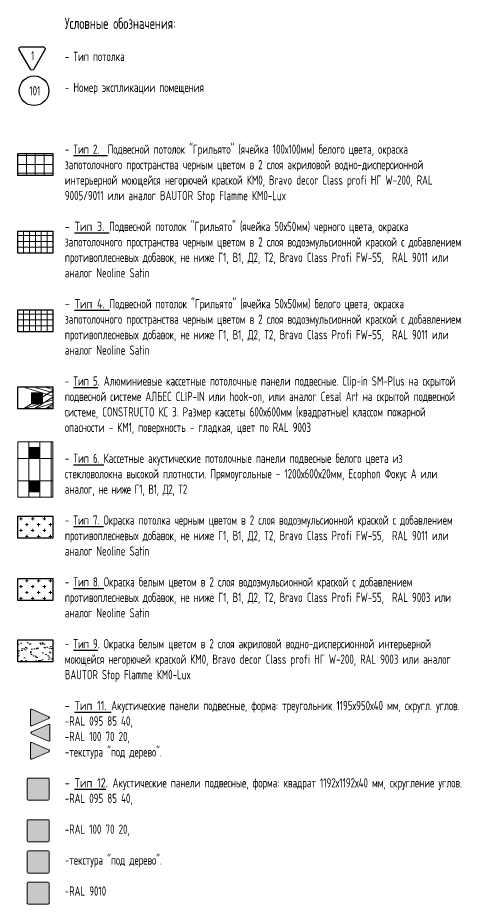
# Model space of a CAD drawing. Header units: millimetres. Extents: x -510890 to 397870, y -45599 to 141350.
# Drawn here: x -214559 to -202587, y 22311 to 46218 of the extents above; entities that cross this region are included whole.
import ezdxf

# ---------------------------------------------------------------- set-up
doc = ezdxf.new("R2010")
doc.units = ezdxf.units.MM
doc.layers.add('АР_Полы_Штриховка', color=252, linetype='Continuous', lineweight=0)
doc.layers.add('АР_Потолки_Штриховка', color=252, linetype='Continuous', lineweight=0)
for name, color, linetype, lineweight, true_color in [('АР_Потолок_RAL 095 85 40', 7, 'Continuous', 5, 0xddc87a), ('АР_Потолок_RAL 100 70 20', 7, 'Continuous', 5, 0xb3ac85), ('АР_Потолок_Грильято_белый_100х100', 7, 'Continuous', 5, 0xff7070), ('АР_Потолок_Грильято_белый_50х50', 7, 'Continuous', 5, 0x8e00bd), ('АР_Потолок_Грильято_черный_50х50', 7, 'Continuous', 5, 0xfa3e00), ('АР_Потолок_Покраска', 7, 'Continuous', 5, 0x007399), ('АР_Потолок_Текстура дерево', 7, 'Continuous', 5, 0xe7bf8e)]:
    doc.layers.add(name, color=color, linetype=linetype, lineweight=lineweight, true_color=true_color)
doc.styles.add('ISOCPEUR', font='isocpeur.ttf', dxfattribs={"height": 799.9999999999999})

msp = doc.modelspace()

# ---------------------------------------------------------------- hatches: boundary and pattern name
at = {"layer": 'АР_Полы_Штриховка', "transparency": 33554610}
h = msp.add_hatch(dxfattribs=at)
h.set_pattern_fill('ANSI37', color=250, scale=100, angle=45)
h.set_pattern_definition([(90, (-8363953500.930922, -936162161.1996684), (-317.5, 0), []), (180, (-8363953500.930922, -936162161.1996684), (0, -317.5), [])])
h.paths.add_polyline_path([(-214559.2648633562, 36265.38223556578), (-213615.4741873795, 36265.38223562166), (-213615.4741873795, 35673.50929979104), (-214559.2648633562, 35673.50929973516)])
at = {"layer": 'АР_Потолки_Штриховка', "ltscale": 100, "true_color": 0xf8f6b0}
h = msp.add_hatch(color=51, dxfattribs=at)
h.dxf.hatch_style = 1
h.paths.add_polyline_path([(-214176.2969919282, 35817.72843515928), (-213901.2969919282, 35817.72843515928), (-213901.2969919282, 36092.72843515928), (-214176.2969919282, 36092.72843515928)])
h = msp.add_hatch(color=51, dxfattribs=at)
h.dxf.hatch_style = 1
h.paths.add_polyline_path([(-214246.7648633562, 34341.41572080748), (-213971.7648633562, 34341.41572080748), (-213971.7648633562, 34616.41572080748), (-214246.7648633562, 34616.41572080748)])
h = msp.add_hatch(color=51, dxfattribs=at)
h.dxf.hatch_style = 1
h.paths.add_polyline_path([(-214246.7648633562, 33441.41572080748), (-213971.7648633562, 33441.41572080748), (-213971.7648633562, 33716.41572080748), (-214246.7648633562, 33716.41572080748)])
at = {"layer": 'АР_Потолок_RAL 095 85 40', "transparency": 33554687}
h = msp.add_hatch(color=256, dxfattribs=at)
h.dxf.hatch_style = 1
h.paths.add_polyline_path([(-214215.9896690756, 27146.95125980307, 0.5396909000634494), (-214181.0524305819, 27124.01109216817), (-213720.6771609491, 27323.43678616292, 0.6566107861976004), (-213720.6771609491, 27369.31712143288), (-214181.0524305819, 27568.74281542763, 0.5396909000634491), (-214215.9896690756, 27545.80264779272)])
h = msp.add_hatch(color=256, dxfattribs=at)
h.dxf.hatch_style = 1
h.paths.add_polyline_path([(-214279.1745739661, 25715.32524275826, 0.4142135623730951), (-214304.1745739661, 25690.32524275826), (-214304.1745739661, 25144.32524275826, 0.4142135623730951), (-214279.1745739661, 25119.32524275826), (-213733.1745739661, 25119.32524275826, 0.4142135623730951), (-213708.1745739661, 25144.32524275826), (-213708.1745739661, 25690.32524275826, 0.4142135623730951), (-213733.1745739661, 25715.32524275826)])
at = {"layer": 'АР_Потолок_RAL 100 70 20', "transparency": 33554687}
h = msp.add_hatch(color=256, dxfattribs=at)
h.dxf.hatch_style = 1
h.paths.add_polyline_path([(-213728.3091931964, 26712.07252467271, 0.5396909000634491), (-213693.3719547028, 26735.01269230761), (-213693.3719547028, 27133.86408029727, 0.5396909000634496), (-213728.3091931964, 27156.80424793217), (-214188.6844628293, 26957.37855393742, 0.6566107861976005), (-214188.6844628293, 26911.49821866746)])
h = msp.add_hatch(color=256, dxfattribs=at)
h.dxf.hatch_style = 1
h.paths.add_polyline_path([(-213708.1745739661, 24566.86102423538, 0.4142135623730951), (-213733.1745739661, 24591.86102423538), (-214279.1745739661, 24591.86102423538, 0.4142135623730951), (-214304.1745739661, 24566.86102423538), (-214304.1745739661, 24020.86102423538, 0.4142135623730951), (-214279.1745739661, 23995.86102423538), (-213733.1745739661, 23995.86102423538, 0.4142135623730951), (-213708.1745739661, 24020.86102423538)])
at = {"layer": 'АР_Потолок_Грильято_белый_100х100', "transparency": 33554559}
h = msp.add_hatch(dxfattribs=at)
h.set_pattern_fill('ANSI37', color=256, scale=75, angle=45)
h.set_pattern_definition([(90, (-214087.3695253679, 42261.76147490772), (-238.125, 0), []), (180, (-214087.3695253679, 42261.76147490772), (-1.4210854715202e-14, -238.125), [])])
h.paths.add_polyline_path([(-214544.2623923861, 42557.69794287891), (-213600.4717164093, 42557.69794287891), (-213600.4717164093, 41965.82500704829), (-214544.2623923861, 41965.82500704829)])
at = {"layer": 'АР_Потолок_Грильято_белый_50х50', "transparency": 33554687}
h = msp.add_hatch(dxfattribs=at)
h.set_pattern_fill('ANSI37', color=256, scale=50, angle=45)
h.set_pattern_definition([(90, (-214559.2648633562, 37749.88770354827), (-158.75, 0), []), (180, (-214559.2648633562, 37749.88770354827), (0, -158.75), [])])
h.paths.add_polyline_path([(-214559.2648633562, 38341.76063937889), (-213615.4741873795, 38341.76063943477), (-213615.4741873795, 37749.88770360415), (-214559.2648633562, 37749.88770354827)])
at = {"layer": 'АР_Потолок_Грильято_черный_50х50', "transparency": 33554687}
h = msp.add_hatch(dxfattribs=at)
h.set_pattern_fill('ANSI37', color=256, scale=50, angle=45)
h.set_pattern_definition([(90, (-214559.2648633562, 39869.17609507413), (-158.75, 0), []), (180, (-214559.2648633562, 39869.17609507413), (0, -158.75), [])])
h.paths.add_polyline_path([(-214559.2648633562, 40461.04903090475), (-213615.4741873795, 40461.04903096062), (-213615.4741873795, 39869.17609513001), (-214559.2648633562, 39869.17609507413)])
at = {"layer": 'АР_Потолок_Покраска'}
h = msp.add_hatch(dxfattribs=at)
h.set_pattern_fill('CROSS', color=256, scale=25)
h.set_pattern_definition([(0, (-423586.1162074953, 39852.45533235694), (158.75, 158.75), [79.375, -238.125]), (90, (-423546.4287074953, 39812.76783235694), (-158.75, 158.75), [79.375, -238.125])])
h.paths.add_polyline_path([(-214559.2648633562, 32776.61406094788), (-213615.4741873795, 32776.61406094788), (-213615.4741873795, 32184.74112511726), (-214559.2648633562, 32184.74112511726)])
h = msp.add_hatch(dxfattribs=at)
h.set_pattern_fill('CROSS', color=256, scale=25)
h.set_pattern_definition([(0, (-423586.1162074953, 40242.90852061656), (158.75, 158.75), [79.375, -238.125]), (90, (-423546.4287074953, 40203.22102061656), (-158.75, 158.75), [79.375, -238.125])])
h.paths.add_polyline_path([(-214559.2648633562, 31093.88109534021), (-213615.4741873795, 31093.88109534021), (-213615.4741873795, 30502.0081595096), (-214559.2648633562, 30502.0081595096)])
h = msp.add_hatch(dxfattribs=at)
h.set_pattern_fill('AR-SAND', color=256, scale=5)
h.set_pattern_definition([(37.50000000000001, (-423586.1162074953, 40753.1217001625), (-8.000156479920228, 244.7066186646712), [0, -193.04, 0, -215.9, 0, -206.375]), (7.499999999999999, (-423586.1162074953, 40753.1217001625), (224.7616415690013, 358.4125502841771), [0, -104.14, 0, -173.99, 0, -66.67500000000001]), (327.5, (-423742.3262074953, 40753.1217001625), (395.496185120729, 0.718592339272881), [0, -63.5, 0, -228.6, 0, -298.45]), (317.5, (-423742.3262074953, 40753.1217001625), (381.7782262361486, 111.4646616286082), [0, -31.75, 0, -149.86, 0, -171.45])])
h.paths.add_polyline_path([(-214559.2648633562, 29441.40823259085), (-213615.4741873795, 29441.40823259085), (-213615.4741873795, 28849.53529676024), (-214559.2648633562, 28849.53529676024)])
at = {"layer": 'АР_Потолок_Текстура дерево', "transparency": 33554687}
h = msp.add_hatch(color=256, dxfattribs=at)
h.dxf.hatch_style = 1
h.paths.add_polyline_path([(-214215.9896690756, 26249.49908044007, 0.5396909000634494), (-214181.0524305819, 26226.55891280517), (-213720.6771609491, 26425.98460679992, 0.6566107861976004), (-213720.6771609491, 26471.86494206988), (-214181.0524305819, 26671.29063606463, 0.5396909000634491), (-214215.9896690756, 26648.35046842973)])
h = msp.add_hatch(color=256, dxfattribs=at)
h.dxf.hatch_style = 1
h.paths.add_polyline_path([(-213708.1745739661, 23724.56631975481, 0.4142135623730951), (-213733.1745739661, 23749.56631975481), (-214279.1745739661, 23749.56631975481, 0.4142135623730951), (-214304.1745739661, 23724.56631975481), (-214304.1745739661, 23178.56631975481, 0.4142135623730951), (-214279.1745739661, 23153.56631975481), (-213733.1745739661, 23153.56631975481, 0.4142135623730951), (-213708.1745739661, 23178.56631975481)])
at = {"layer": 'АР_Потолок_Текстура дерево', "true_color": 0xffffff, "transparency": 33554687}
h = msp.add_hatch(color=7, dxfattribs=at)
h.dxf.hatch_style = 1
h.paths.add_polyline_path([(-213708.1745739661, 22882.27161527425, 0.4142135623730951), (-213733.1745739661, 22907.27161527425), (-214279.1745739661, 22907.27161527425, 0.4142135623730951), (-214304.1745739661, 22882.27161527425), (-214304.1745739661, 22336.27161527425, 0.4142135623730951), (-214279.1745739661, 22311.27161527425), (-213733.1745739661, 22311.27161527425, 0.4142135623730951), (-213708.1745739661, 22336.27161527425)])

# ---------------------------------------------------------------- linework, layer by layer
msp.add_lwpolyline([(-214473.2863666106, 45429.90522369584), (-213867.0684258812, 45429.9052236956, -0.5773494962845065), (-213823.7671767643, 45354.90546099997), (-214126.8760612808, 44829.9054727918, -0.5773541042744643), (-214213.4788892923, 44829.9054727918), (-214516.5875512561, 45354.90507552847, -0.5773491286020777), (-214473.2863666106, 45429.90522369584, -1.710881644036777e-06)], format="xyb")
for points in [[(-214559.2648633562, 42557.69794282303), (-213615.4741873795, 42557.69794282303), (-213615.4741873795, 41965.82500699241), (-214559.2648633562, 41965.82500699241)], [(-214559.2648633562, 40461.04903090475), (-213615.4741873795, 40461.04903090475), (-213615.4741873795, 39869.17609507413), (-214559.2648633562, 39869.17609507413)], [(-214559.2648633562, 38341.76063937889), (-213615.4741873795, 38341.76063937889), (-213615.4741873795, 37749.88770354827), (-214559.2648633562, 37749.88770354827)], [(-214559.2648633562, 36265.38223556578), (-213615.4741873795, 36265.38223556578), (-213615.4741873795, 35673.50929973516), (-214559.2648633562, 35673.50929973516)], [(-214559.2648633562, 32776.614060892), (-213615.4741873795, 32776.614060892), (-213615.4741873795, 32184.74112506138), (-214559.2648633562, 32184.74112506138)], [(-214559.2648633562, 31093.88109528433), (-213615.4741873795, 31093.88109528433), (-213615.4741873795, 30502.00815945372), (-214559.2648633562, 30502.00815945372)], [(-214559.2648633562, 29441.40823253497), (-213615.4741873795, 29441.40823253497), (-213615.4741873795, 28849.53529670436), (-214559.2648633562, 28849.53529670436)]]:
    msp.add_lwpolyline(points, close=True)
msp.add_circle((-214118.4440531031, 44247.20300190746), 400)
at = {"layer": 'АР_Полы_Штриховка'}
msp.add_lwpolyline([(-214559.2648633562, 34778.91572080748), (-213615.4741873795, 34778.91572080748), (-213615.4741873795, 33287.04278497686), (-214559.2648633562, 33287.04278497686)], close=True, dxfattribs=at)
at = {"layer": 'АР_Потолки_Штриховка', "color": 18, "ltscale": 100, "true_color": 0x000000}
for points in [[(-213888.7969919282, 35805.22843515928), (-214188.7969919282, 35805.22843515928), (-214188.7969919282, 36105.22843515928), (-213888.7969919282, 36105.22843515928)], [(-213901.2969919282, 35817.72843515928), (-214176.2969919282, 35817.72843515928), (-214176.2969919282, 36092.72843515928), (-213901.2969919282, 36092.72843515928)], [(-213959.2648633562, 34328.91572080748), (-214259.2648633562, 34328.91572080748), (-214259.2648633562, 34628.91572080748), (-213959.2648633562, 34628.91572080748)], [(-213971.7648633562, 34341.41572080748), (-214246.7648633562, 34341.41572080748), (-214246.7648633562, 34616.41572080748), (-213971.7648633562, 34616.41572080748)], [(-213959.2648633562, 33428.91572080748), (-214259.2648633562, 33428.91572080748), (-214259.2648633562, 33728.91572080748), (-213959.2648633562, 33728.91572080748)], [(-213971.7648633562, 33441.41572080748), (-214246.7648633562, 33441.41572080748), (-214246.7648633562, 33716.41572080748), (-213971.7648633562, 33716.41572080748)]]:
    msp.add_lwpolyline(points, close=True, dxfattribs=at)
for points in [[(-214259.2648633562, 33287.04278497686), (-214259.2648633562, 34778.91572080748)], [(-213959.2648633562, 33287.04278497686), (-213959.2648633562, 34778.91572080748)], [(-213659.2648633562, 33287.04278497686), (-213659.2648633562, 34778.91572080748)], [(-214559.2648633562, 34328.91572080748), (-213615.4741873795, 34328.91572080748)], [(-214559.2648633562, 33728.91572080748), (-213615.4741873795, 33728.91572080748)]]:
    msp.add_lwpolyline(points, dxfattribs=at)
for points in [[(-214181.0524305819, 27568.74281542762, 0.5396909000634912), (-214215.9896690756, 27545.80264779275), (-214215.9896690756, 27146.95125980305, 0.5396909000634947), (-214181.0524305819, 27124.01109216818), (-213720.6771609491, 27323.43678616292, 0.6566107861974896), (-213720.6771609491, 27369.31712143288), (-214181.0524305819, 27568.74281542762)], [(-213728.3091931965, 27156.80424793216, -0.5396909000634912), (-213693.3719547028, 27133.8640802973), (-213693.3719547028, 26735.01269230759, -0.5396909000634947), (-213728.3091931965, 26712.07252467272), (-214188.6844628293, 26911.49821866746, -0.6566107861974896), (-214188.6844628293, 26957.37855393742), (-213728.3091931965, 27156.80424793216)], [(-214181.0524305819, 26671.29063606462, 0.5396909000634912), (-214215.9896690756, 26648.35046842975), (-214215.9896690756, 26249.49908044005, 0.5396909000634947), (-214181.0524305819, 26226.55891280518), (-213720.6771609491, 26425.98460679992, 0.6566107861974896), (-213720.6771609491, 26471.86494206988), (-214181.0524305819, 26671.29063606462)]]:
    msp.add_lwpolyline(points, format="xyb", dxfattribs=at)
for points in [[(-214279.1745739661, 25119.32524275826), (-213733.1745739661, 25119.32524275826, 0.414213562373095), (-213708.1745739661, 25144.32524275826), (-213708.1745739661, 25690.32524275826, 0.414213562373095), (-213733.1745739661, 25715.32524275826), (-214279.1745739661, 25715.32524275826, 0.414213562373095), (-214304.1745739661, 25690.32524275826), (-214304.1745739661, 25144.32524275826, 0.414213562373095)], [(-214279.1745739661, 23995.86102423538), (-213733.1745739661, 23995.86102423538, 0.414213562373095), (-213708.1745739661, 24020.86102423538), (-213708.1745739661, 24566.86102423538, 0.414213562373095), (-213733.1745739661, 24591.86102423538), (-214279.1745739661, 24591.86102423538, 0.414213562373095), (-214304.1745739661, 24566.86102423538), (-214304.1745739661, 24020.86102423538, 0.414213562373095)], [(-214279.1745739661, 23153.56631975481), (-213733.1745739661, 23153.56631975481, 0.414213562373095), (-213708.1745739661, 23178.56631975481), (-213708.1745739661, 23724.56631975481, 0.414213562373095), (-213733.1745739661, 23749.56631975481), (-214279.1745739661, 23749.56631975481, 0.414213562373095), (-214304.1745739661, 23724.56631975481), (-214304.1745739661, 23178.56631975481, 0.414213562373095)], [(-214279.1745739661, 22311.27161527425), (-213733.1745739661, 22311.27161527425, 0.414213562373095), (-213708.1745739661, 22336.27161527425), (-213708.1745739661, 22882.27161527425, 0.414213562373095), (-213733.1745739661, 22907.27161527425), (-214279.1745739661, 22907.27161527425, 0.414213562373095), (-214304.1745739661, 22882.27161527425), (-214304.1745739661, 22336.27161527425, 0.414213562373095)]]:
    msp.add_lwpolyline(points, format="xyb", close=True, dxfattribs=at)

# ---------------------------------------------------------------- texts
at = {"char_height": 250, "attachment_point": 1, "style": 'ISOCPEUR'}
for s, insert, width in [('\\A1;{\\H1.2x;\\W0.7;Условные обозначения: \\H1.66667x;\\P\\pxql;\\H0.5x;\\P\\A0;- Тип потолка\\P\\P- Номер экспликации помещения\\P\\P\\pq*;\\P\\pql;\\P\\pq*;- \\LТип 2.\\l  Подвесной потолок "Грильято" (ячейка 100х100мм) белого цвета, окраска запотолочного пространства черным цветом в 2 слоя акриловой водно-дисперсионной интерьерной моющейся негорючей краской КМ0, Bravo decor Class profi НГ W-200, RAL 9005/9011 или аналог BAUTOR Stop Flamme КМ0-Lux{\\W0.8; }\\P\\P\\W0.8;- \\LТип 3.\\l \\W0.7;Подвесной потолок "Грильято" (ячейка 50х50мм) черного цвета, окраска запотолочного пространства черным цветом в 2 слоя водоэмульсионной краской с добавлением противоплесневых добавок, не ниже Г1, В1, Д2, Т2, Bravo Class Profi FW-55,  RAL 9011 или аналог Neoline Satin\\P\\W0.8;\\P- \\LТип 4.\\l \\W0.7;Подвесной потолок "Грильято" (ячейка 50х50мм) белого цвета, окраска запотолочного пространства черным цветом в 2 слоя водоэмульсионной краской с добавлением противоплесневых добавок, не ниже Г1, В1, Д2, Т2, Bravo Class Profi FW-55,  RAL 9011 или аналог Neoline Satin \\P\\P\\pql;- \\LТип 5\\l. Алюминиевые кассетные потолочные панели подвесные. Clip-in SM-Plus на скрытой подвесной системе АЛБЕС CLIP-IN или hook-on, или аналог Cesal Art на скрытой подвесной системе, CONSTRUCTO КС З. Размер кассеты 600х600мм (квадратные) классом пожарной опасности - КМ1, поверхность - гладкая, цвет по RAL 9003 \\P\\P\\pq*;- \\LТип 6.\\l Кассетные акустические потолочные панели подвесные белого цвета из стекловолокна высокой плотности. Прямоугольные - 1200х600х20мм, Ecophon Фокус А или аналог, \\T0.95;не ниже Г1, В1, Д2, Т2 \\T1;\\P\\P\\pql;- \\LТип 7. \\lОкраска потолка черным цветом в 2 слоя водоэмульсионной краской с добавлением противоплесневых добавок, не ниже Г1, В1, Д2, Т2, Bravo Class Profi FW-55,  RAL 9011 или аналог Neoline Satin \\P\\P- \\LТип 8.\\l Окраска белым цветом в 2 слоя водоэмульсионной краской с добавлением противоплесневых добавок, не ниже Г1, В1, Д2, Т2, Bravo Class Profi FW-55,  RAL 9003 или аналог Neoline Satin \\P\\P- \\LТип 9\\l. Окраска белым цветом в 2 слоя акриловой водно-дисперсионной интерьерной моющейся негорючей краской КМ0, Bravo decor Class profi НГ W-200, RAL 9003 или аналог BAUTOR Stop Flamme КМ0-Lux \\P\\W0.8;\\P- \\LТип 11.\\l \\W0.7;Акустические панели подвесные, форма: треугольник 1195х950х40 мм, скругл. углов.\\P\\pq*;-RAL 095 85 40, \\P-RAL 100 70 20, \\P-текстура "под дерево".\\P\\P\\pql;\\W0.8;- \\LТип 12\\l. \\W0.7;Акустические панели подвесные, форма: квадрат 1192х1192х40 мм, скругление углов.\\P\\pq*;-RAL 095 85 40, \\P\\P-RAL 100 70 20, \\P\\C7;\\P-текстура "под дерево".\\P\\P-RAL 9010}', (-213286.980985052, 46215.53039311273), 10676.73642400093), ('{\\W0.7;1}', (-214197.577312339, 45317.8231881767), 294.3337657886732), ('{\\W0.7;101}', (-214244.7054074276, 44372.75350327822), 294.3337657886732)]:
    msp.add_mtext(s, dxfattribs=dict(at, insert=insert, width=width))

doc.saveas('drawing.dxf')
